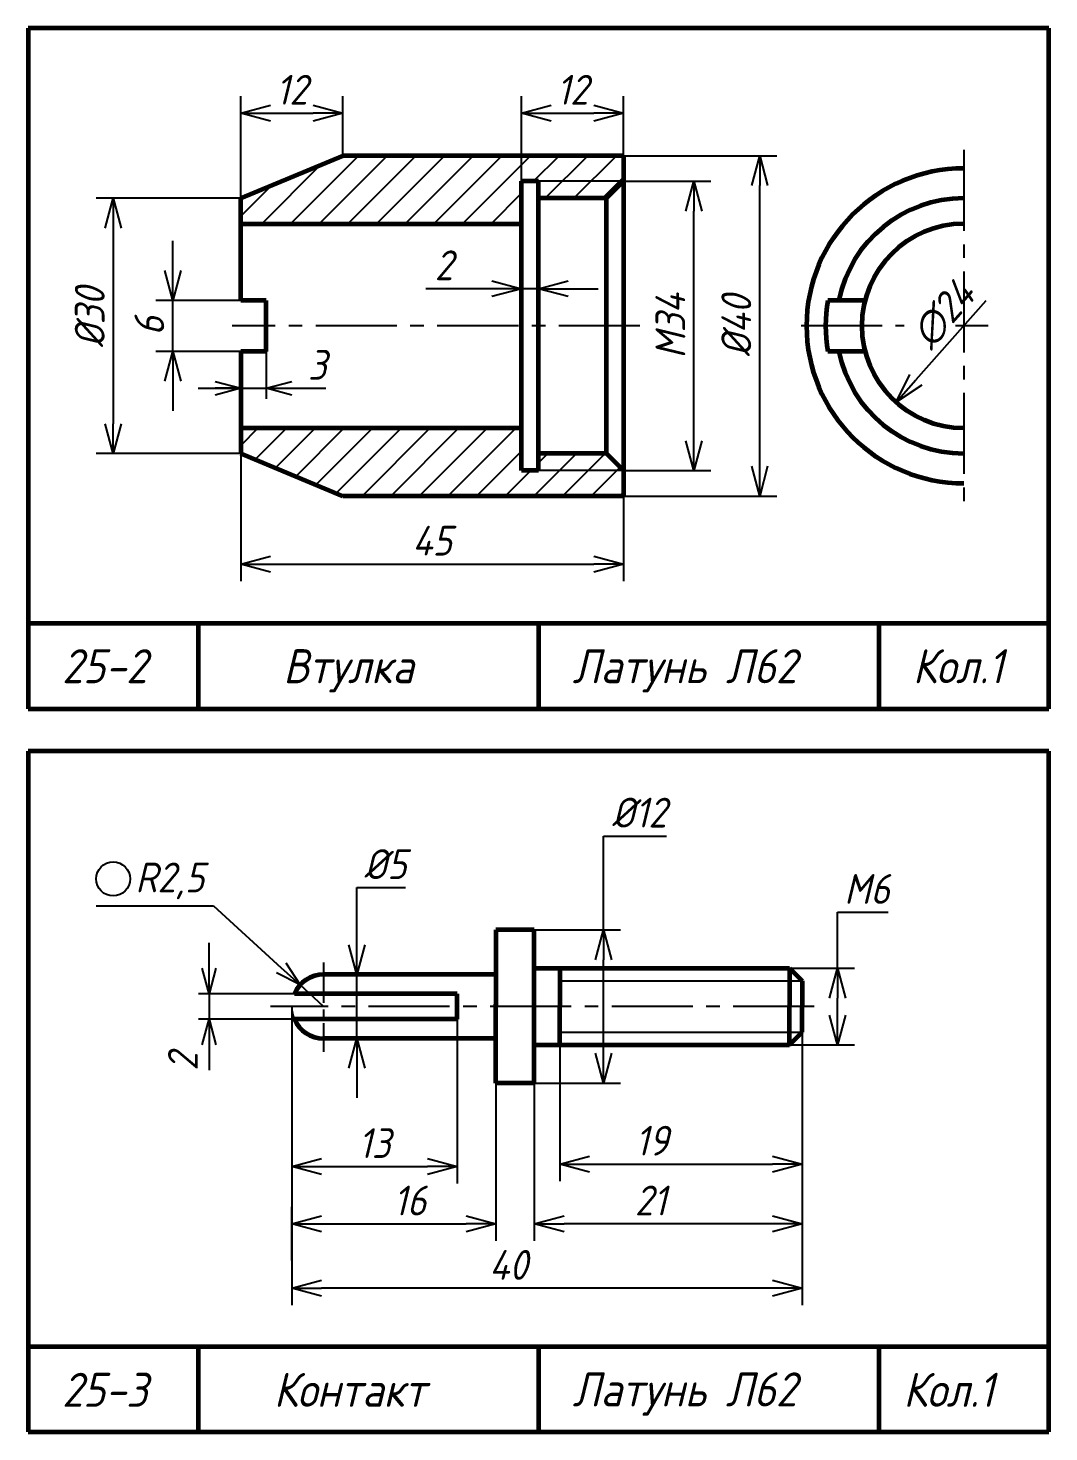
# Model space of a CAD drawing. Header units: millimetres. Extents: x -255 to 513, y 132 to 472.
# Drawn here: x 10 to 130, y 307 to 472 of the extents above; entities that cross this region are included whole.
import ezdxf

# ---------------------------------------------------------------- set-up
doc = ezdxf.new("R2010")
doc.units = ezdxf.units.MM
doc.header["$LTSCALE"] = 0.5
doc.linetypes.add('CENTER2', pattern=[28.575, 19.05, -3.175, 3.175, -3.175])
doc.linetypes.add('осевая2', pattern=[28.575, 19.05, -3.175, 3.175, -3.175])
doc.layers.get('Defpoints').update_dxf_attribs({"color": 5})
doc.styles.get("Standard").update_dxf_attribs({"font": 'isocpeui.ttf', "width": 0.9})
doc.dimstyles.new('Standart 1', dxfattribs={"dimtxt": 3.5, "dimasz": 3.5, "dimexe": 2, "dimexo": 0, "dimgap": 1, "dimtad": 1, "dimtoh": 1, "dimdec": 0, "dimtxsty": 'Standard', "dimblk": 'OPEN30', "dimcen": 2.5, "dimadec": 0, "dimazin": 0, "dimtfac": 1, "dimtdec": 0, "dimtmove": 0, "dimatfit": 3, "dimldrblk": 'DOTSMALL', "dimfxl": 0, "dimarcsym": 0})
pattern_1 = [(45, (11, -22), (-1.683798, 1.683798), [])]

# ---------------------------------------------------------------- blocks, each defined once
blk = doc.blocks.new('_Open30')
at = {"color": 0, "linetype": 'ByBlock', "lineweight": -2}
for p, q in [((-1, 0.268), (0, 0)), ((0, 0), (-1, -0.268)), ((0, 0), (-1, 0))]:
    blk.add_line(p, q, dxfattribs=at)
blk = doc.blocks.new('*D45')
at = {"color": 0, "linetype": 'Continuous', "lineweight": -2}
for p, q in [((35, 452), (35, 464)), ((47, 457), (47, 464)), ((38.5, 462), (43.5, 462))]:
    blk.add_line(p, q, dxfattribs=at)
at = {"layer": 'Defpoints', "color": 0, "linetype": 'Continuous'}
for p in [(47, 462), (47, 457), (35, 452)]:
    blk.add_point(p, dxfattribs=at)
at = {"color": 0, "linetype": 'Continuous', "lineweight": -2, "xscale": 3.5, "yscale": 3.5, "zscale": 3.5, "rotation": 180}
blk.add_blockref('_Open30', (35, 462), dxfattribs=at)
at = {"color": 0, "linetype": 'Continuous', "lineweight": -2, "xscale": 3.5, "yscale": 3.5, "zscale": 3.5}
blk.add_blockref('_Open30', (47, 462), dxfattribs=at)
at = {"color": 0, "linetype": 'Continuous', "lineweight": -3, "insert": (41, 464.75), "char_height": 3.5, "attachment_point": 5}
blk.add_mtext('12', dxfattribs=at)
blk = doc.blocks.new('_DotSmall')
at = {"color": 0, "linetype": 'ByBlock', "const_width": 0.5}
blk.add_lwpolyline([(-0.0625, 0, 1), (0.0625, 0, 1)], format="xyb", close=True, dxfattribs=at)
blk = doc.blocks.new('*D46')
at = {"color": 0, "linetype": 'Continuous', "lineweight": -2}
for p, q in [((35, 424.1), (35, 407)), ((80, 417), (80, 407)), ((38.5, 409), (76.5, 409))]:
    blk.add_line(p, q, dxfattribs=at)
at = {"layer": 'Defpoints', "color": 0, "linetype": 'Continuous'}
for p in [(35, 424.1), (80, 417), (80, 409)]:
    blk.add_point(p, dxfattribs=at)
at = {"color": 0, "linetype": 'Continuous', "lineweight": -2, "xscale": 3.5, "yscale": 3.5, "zscale": 3.5, "rotation": 180}
blk.add_blockref('_Open30', (35, 409), dxfattribs=at)
at = {"color": 0, "linetype": 'Continuous', "lineweight": -2, "xscale": 3.5, "yscale": 3.5, "zscale": 3.5}
blk.add_blockref('_Open30', (80, 409), dxfattribs=at)
at = {"color": 0, "linetype": 'Continuous', "lineweight": -3, "insert": (57.5, 411.75), "char_height": 3.5, "attachment_point": 5}
blk.add_mtext('45', dxfattribs=at)
blk = doc.blocks.new('*D47')
at = {"color": 0, "lineweight": -2}
for p, q in [((80, 457), (98, 457)), ((96, 420.5), (96, 453.5)), ((80, 417), (98, 417))]:
    blk.add_line(p, q, dxfattribs=at)
at = {"layer": 'Defpoints', "color": 0}
for p in [(80, 457), (96, 457), (80, 417)]:
    blk.add_point(p, dxfattribs=at)
at = {"color": 0, "lineweight": -2, "xscale": 3.5, "yscale": 3.5, "zscale": 3.5}
for p, rotation in [((96, 457), 90), ((96, 417), 270)]:
    blk.add_blockref('_Open30', p, dxfattribs=dict(at, rotation=rotation))
at = {"color": 0, "lineweight": -3, "insert": (93.25, 437), "char_height": 3.5, "attachment_point": 5, "rotation": 90}
blk.add_mtext('%%c40', dxfattribs=at)
blk = doc.blocks.new('*D48')
at = {"color": 0, "lineweight": -2}
for p, q in [((80, 454), (90.25, 454)), ((88.25, 423.5), (88.25, 450.5)), ((80, 420), (90.25, 420))]:
    blk.add_line(p, q, dxfattribs=at)
at = {"layer": 'Defpoints', "color": 0}
for p in [(80, 454), (88.25, 454), (80, 420)]:
    blk.add_point(p, dxfattribs=at)
at = {"color": 0, "lineweight": -2, "xscale": 3.5, "yscale": 3.5, "zscale": 3.5}
for p, rotation in [((88.25, 454), 90), ((88.25, 420), 270)]:
    blk.add_blockref('_Open30', p, dxfattribs=dict(at, rotation=rotation))
at = {"color": 0, "lineweight": -3, "insert": (85.5, 437), "char_height": 3.5, "attachment_point": 5, "rotation": 90}
blk.add_mtext('M34', dxfattribs=at)
blk = doc.blocks.new('*D49')
at = {"color": 0, "lineweight": -2}
for p, q in [((70, 441.37), (70, 443.37)), ((64.5, 441.37), (56.76, 441.37)), ((68, 442), (68, 439.37)), ((70, 441.37), (68, 441.37)), ((73.5, 441.37), (77, 441.37))]:
    blk.add_line(p, q, dxfattribs=at)
at = {"layer": 'Defpoints', "color": 0}
for p in [(68, 442), (70, 441.37), (70, 441.37)]:
    blk.add_point(p, dxfattribs=at)
at = {"color": 0, "lineweight": -2, "xscale": 3.5, "yscale": 3.5, "zscale": 3.5}
blk.add_blockref('_Open30', (68, 441.37), dxfattribs=at)
at = {"color": 0, "lineweight": -2, "xscale": 3.5, "yscale": 3.5, "zscale": 3.5, "rotation": 180}
blk.add_blockref('_Open30', (70, 441.37), dxfattribs=at)
at = {"color": 0, "lineweight": -3, "insert": (58.88, 444.12), "char_height": 3.5, "attachment_point": 5}
blk.add_mtext('2', dxfattribs=at)
blk = doc.blocks.new('*D50')
at = {"color": 0, "lineweight": -2}
for p, q in [((27, 443.5), (27, 447)), ((35, 440), (25, 440)), ((27, 434), (27, 440)), ((35, 434), (25, 434)), ((27, 430.5), (27, 427))]:
    blk.add_line(p, q, dxfattribs=at)
at = {"layer": 'Defpoints', "color": 0}
for p in [(27, 440), (35, 440), (35, 434)]:
    blk.add_point(p, dxfattribs=at)
at = {"color": 0, "lineweight": -2, "xscale": 3.5, "yscale": 3.5, "zscale": 3.5}
for p, rotation in [((27, 440), 270), ((27, 434), 90)]:
    blk.add_blockref('_Open30', p, dxfattribs=dict(at, rotation=rotation))
at = {"color": 0, "lineweight": -3, "insert": (24.25, 437), "char_height": 3.5, "attachment_point": 5, "rotation": 90}
blk.add_mtext('6', dxfattribs=at)
blk = doc.blocks.new('*D51')
at = {"color": 0, "lineweight": -2}
for p, q in [((68, 454), (68, 464)), ((80, 457), (80, 464)), ((71.5, 462), (76.5, 462))]:
    blk.add_line(p, q, dxfattribs=at)
at = {"layer": 'Defpoints', "color": 0}
for p in [(80, 462), (80, 457), (68, 454)]:
    blk.add_point(p, dxfattribs=at)
at = {"color": 0, "lineweight": -2, "xscale": 3.5, "yscale": 3.5, "zscale": 3.5, "rotation": 180}
blk.add_blockref('_Open30', (68, 462), dxfattribs=at)
at = {"color": 0, "lineweight": -2, "xscale": 3.5, "yscale": 3.5, "zscale": 3.5}
blk.add_blockref('_Open30', (80, 462), dxfattribs=at)
at = {"color": 0, "lineweight": -3, "insert": (74, 464.75), "char_height": 3.5, "attachment_point": 5}
blk.add_mtext('12', dxfattribs=at)
blk = doc.blocks.new('*D52')
at = {"color": 0, "lineweight": -2}
for p, q in [((35, 452), (18, 452)), ((20, 448.5), (20, 425.5)), ((35, 422), (18, 422))]:
    blk.add_line(p, q, dxfattribs=at)
at = {"layer": 'Defpoints', "color": 0}
for p in [(35, 452), (20, 422), (35, 422)]:
    blk.add_point(p, dxfattribs=at)
at = {"color": 0, "lineweight": -2, "xscale": 3.5, "yscale": 3.5, "zscale": 3.5}
for p, rotation in [((20, 452), 90), ((20, 422), 270)]:
    blk.add_blockref('_Open30', p, dxfattribs=dict(at, rotation=rotation))
at = {"color": 0, "lineweight": -3, "insert": (17.25, 438), "char_height": 3.5, "attachment_point": 5, "rotation": 90}
blk.add_mtext('%%c30', dxfattribs=at)
blk = doc.blocks.new('*D53')
at = {"color": 0, "lineweight": -2}
blk.add_line((122.6, 439.93), (114.35, 430.65), dxfattribs=at)
at = {"layer": 'Defpoints', "color": 0}
for p in [(127.97, 445.97), (112.03, 428.03)]:
    blk.add_point(p, dxfattribs=at)
at = {"color": 0, "lineweight": -2, "xscale": 3.5, "yscale": 3.5, "zscale": 3.5, "rotation": 228.3664606634301}
blk.add_blockref('_Open30', (112.03, 428.03), dxfattribs=at)
at = {"color": 0, "lineweight": -3, "insert": (117.59, 438.42), "char_height": 3.5, "attachment_point": 5, "rotation": 48.3665}
blk.add_mtext('∅24', dxfattribs=at)
blk = doc.blocks.new('*D61')
at = {"color": 0, "linetype": 'Continuous', "lineweight": -2}
for p, q in [((40.99, 357), (40.99, 321.88)), ((101, 354), (101, 321.88)), ((97.5, 323.88), (44.49, 323.88))]:
    blk.add_line(p, q, dxfattribs=at)
at = {"layer": 'Defpoints', "color": 0, "linetype": 'Continuous'}
for p in [(40.99, 357), (101, 354), (40.99, 323.88)]:
    blk.add_point(p, dxfattribs=at)
at = {"color": 0, "linetype": 'Continuous', "lineweight": -2, "xscale": 3.5, "yscale": 3.5, "zscale": 3.5, "rotation": 180}
blk.add_blockref('_Open30', (40.99, 323.88), dxfattribs=at)
at = {"color": 0, "linetype": 'Continuous', "lineweight": -2, "xscale": 3.5, "yscale": 3.5, "zscale": 3.5}
blk.add_blockref('_Open30', (101, 323.88), dxfattribs=at)
at = {"color": 0, "linetype": 'Continuous', "lineweight": -3, "insert": (66.47, 326.63), "char_height": 3.5, "attachment_point": 5}
blk.add_mtext('40', dxfattribs=at)
blk = doc.blocks.new('*D62')
at = {"color": 0, "linetype": 'Continuous', "lineweight": -2}
for p, q in [((69.5, 348), (69.5, 329.45)), ((101, 337.62), (101, 329.45)), ((97.5, 331.45), (73, 331.45))]:
    blk.add_line(p, q, dxfattribs=at)
at = {"layer": 'Defpoints', "color": 0, "linetype": 'Continuous'}
for p in [(69.5, 348), (101, 337.62), (69.5, 331.45)]:
    blk.add_point(p, dxfattribs=at)
at = {"color": 0, "linetype": 'Continuous', "lineweight": -2, "xscale": 3.5, "yscale": 3.5, "zscale": 3.5, "rotation": 180}
blk.add_blockref('_Open30', (69.5, 331.45), dxfattribs=at)
at = {"color": 0, "linetype": 'Continuous', "lineweight": -2, "xscale": 3.5, "yscale": 3.5, "zscale": 3.5}
blk.add_blockref('_Open30', (101, 331.45), dxfattribs=at)
at = {"color": 0, "linetype": 'Continuous', "lineweight": -3, "insert": (83.19, 334.2), "char_height": 3.5, "attachment_point": 5}
blk.add_mtext('21', dxfattribs=at)
blk = doc.blocks.new('*D63')
at = {"color": 0, "linetype": 'Continuous', "lineweight": -2}
for p, q in [((101, 354), (101, 336.48)), ((72.5, 352.5), (72.5, 336.48)), ((76, 338.48), (97.5, 338.48))]:
    blk.add_line(p, q, dxfattribs=at)
at = {"layer": 'Defpoints', "color": 0, "linetype": 'Continuous'}
for p in [(101, 354), (72.5, 352.5), (101, 338.48)]:
    blk.add_point(p, dxfattribs=at)
at = {"color": 0, "linetype": 'Continuous', "lineweight": -2, "xscale": 3.5, "yscale": 3.5, "zscale": 3.5, "rotation": 180}
blk.add_blockref('_Open30', (72.5, 338.48), dxfattribs=at)
at = {"color": 0, "linetype": 'Continuous', "lineweight": -2, "xscale": 3.5, "yscale": 3.5, "zscale": 3.5}
blk.add_blockref('_Open30', (101, 338.48), dxfattribs=at)
at = {"color": 0, "linetype": 'Continuous', "lineweight": -3, "insert": (83.33, 341.23), "char_height": 3.5, "attachment_point": 5}
blk.add_mtext('19', dxfattribs=at)
blk = doc.blocks.new('*D64')
at = {"color": 0, "linetype": 'Continuous', "lineweight": -2}
for p, q in [((48.63, 364.25), (48.63, 370.98)), ((48.63, 370.98), (54.37, 370.98)), ((58.9, 360.75), (46.63, 360.75)), ((48.63, 353.25), (48.63, 360.75)), ((58.9, 353.25), (46.63, 353.25)), ((48.63, 349.75), (48.63, 346.25))]:
    blk.add_line(p, q, dxfattribs=at)
at = {"layer": 'Defpoints', "color": 0, "linetype": 'Continuous'}
for p in [(48.63, 360.75), (58.9, 360.75), (58.9, 353.25)]:
    blk.add_point(p, dxfattribs=at)
at = {"color": 0, "linetype": 'Continuous', "lineweight": -2, "xscale": 3.5, "yscale": 3.5, "zscale": 3.5}
for p, rotation in [((48.63, 360.75), 270), ((48.63, 353.25), 90)]:
    blk.add_blockref('_Open30', p, dxfattribs=dict(at, rotation=rotation))
at = {"color": 0, "linetype": 'Continuous', "lineweight": -3, "insert": (52, 373.73), "char_height": 3.5, "attachment_point": 5}
blk.add_mtext('%%c5', dxfattribs=at)
blk = doc.blocks.new('*D65')
at = {"color": 0, "lineweight": -2}
for p, q in [((77.65, 366), (77.65, 377.04)), ((77.65, 377.04), (85.03, 377.04)), ((69.5, 366), (79.65, 366)), ((77.65, 351.5), (77.65, 362.5)), ((69.5, 348), (79.65, 348))]:
    blk.add_line(p, q, dxfattribs=at)
at = {"layer": 'Defpoints', "color": 0}
for p in [(69.5, 366), (77.65, 366), (69.5, 348)]:
    blk.add_point(p, dxfattribs=at)
at = {"color": 0, "lineweight": -2, "xscale": 3.5, "yscale": 3.5, "zscale": 3.5}
for p, rotation in [((77.65, 366), 90), ((77.65, 348), 270)]:
    blk.add_blockref('_Open30', p, dxfattribs=dict(at, rotation=rotation))
at = {"color": 0, "lineweight": -3, "insert": (81.84, 379.79), "char_height": 3.5, "attachment_point": 5}
blk.add_mtext('%%c12', dxfattribs=at)
blk = doc.blocks.new('*D66')
at = {"color": 0, "linetype": 'Continuous', "lineweight": -2}
for p, q in [((65, 348), (65, 329.45)), ((40.99, 327.14), (40.99, 333.45)), ((44.49, 331.45), (61.5, 331.45))]:
    blk.add_line(p, q, dxfattribs=at)
at = {"layer": 'Defpoints', "color": 0, "linetype": 'Continuous'}
for p in [(65, 348), (65, 331.45), (40.99, 327.14)]:
    blk.add_point(p, dxfattribs=at)
at = {"color": 0, "linetype": 'Continuous', "lineweight": -2, "xscale": 3.5, "yscale": 3.5, "zscale": 3.5, "rotation": 180}
blk.add_blockref('_Open30', (40.99, 331.45), dxfattribs=at)
at = {"color": 0, "linetype": 'Continuous', "lineweight": -2, "xscale": 3.5, "yscale": 3.5, "zscale": 3.5}
blk.add_blockref('_Open30', (65, 331.45), dxfattribs=at)
at = {"color": 0, "linetype": 'Continuous', "lineweight": -3, "insert": (54.88, 334.2), "char_height": 3.5, "attachment_point": 5}
blk.add_mtext('16', dxfattribs=at)
blk = doc.blocks.new('*D67')
at = {"color": 0, "lineweight": -2}
for p, q in [((40.99, 357), (40.99, 336.19)), ((60.44, 355.5), (60.44, 336.19)), ((44.49, 338.19), (56.94, 338.19))]:
    blk.add_line(p, q, dxfattribs=at)
at = {"layer": 'Defpoints', "color": 0}
for p in [(40.99, 357), (60.44, 355.5), (60.44, 338.19)]:
    blk.add_point(p, dxfattribs=at)
at = {"color": 0, "lineweight": -2, "xscale": 3.5, "yscale": 3.5, "zscale": 3.5, "rotation": 180}
blk.add_blockref('_Open30', (40.99, 338.19), dxfattribs=at)
at = {"color": 0, "lineweight": -2, "xscale": 3.5, "yscale": 3.5, "zscale": 3.5}
blk.add_blockref('_Open30', (60.44, 338.19), dxfattribs=at)
at = {"color": 0, "lineweight": -3, "insert": (50.72, 340.94), "char_height": 3.5, "attachment_point": 5}
blk.add_mtext('13', dxfattribs=at)
blk = doc.blocks.new('*D68')
at = {"color": 0, "linetype": 'Continuous', "lineweight": -2}
for p, q in [((105.13, 361.5), (105.13, 368.07)), ((105.13, 368.07), (111.12, 368.07)), ((99.5, 361.5), (107.13, 361.5)), ((105.13, 356), (105.13, 358)), ((99.5, 352.5), (107.13, 352.5))]:
    blk.add_line(p, q, dxfattribs=at)
at = {"layer": 'Defpoints', "color": 0, "linetype": 'Continuous'}
for p in [(99.5, 361.5), (105.13, 361.5), (99.5, 352.5)]:
    blk.add_point(p, dxfattribs=at)
at = {"color": 0, "linetype": 'Continuous', "lineweight": -2, "xscale": 3.5, "yscale": 3.5, "zscale": 3.5}
for p, rotation in [((105.13, 361.5), 90), ((105.13, 352.5), 270)]:
    blk.add_blockref('_Open30', p, dxfattribs=dict(at, rotation=rotation))
at = {"color": 0, "linetype": 'Continuous', "lineweight": -3, "insert": (108.62, 370.82), "char_height": 3.5, "attachment_point": 5}
blk.add_mtext('M6', dxfattribs=at)

msp = doc.modelspace()

# ---------------------------------------------------------------- hatches: boundary and pattern name
at = {"lineweight": -3}
h = msp.add_hatch(dxfattribs=at)
h.set_pattern_fill('ANSI31', color=256, scale=0.75, style=0)
h.set_pattern_definition(pattern_1)
h.paths.add_polyline_path([(68, 449), (68, 454), (70, 454), (80, 454), (80, 457), (47, 457), (35, 452), (35, 449)])
h.paths.add_polyline_path([(78, 452), (80, 454), (70, 454), (70, 452)], flags=17)
h = msp.add_hatch(dxfattribs=at)
h.set_pattern_fill('ANSI31', color=256, scale=0.75, style=0)
h.set_pattern_definition(pattern_1)
h.paths.add_polyline_path([(80, 417), (80, 420), (70, 420), (68, 420), (68, 425), (35, 425), (35, 422), (47, 417)])
h.paths.add_polyline_path([(80, 420), (78, 422), (70, 422), (70, 420)])

# ---------------------------------------------------------------- linework, layer by layer
at = {"color": 7, "lineweight": 60}
for p, q in [((130, 472), (10, 472)), ((10, 472), (10, 392)), ((130, 392), (130, 472)), ((108.38, 440), (104.03, 440)), ((108.38, 434), (104.03, 434)), ((130, 402), (10, 402)), ((30, 402), (30, 392)), ((70, 402), (70, 392)), ((110, 402), (110, 392)), ((10, 392), (130, 392)), ((130, 387), (10, 387)), ((10, 387), (10, 307)), ((130, 307), (130, 387)), ((130, 317), (10, 317)), ((30, 317), (30, 307)), ((70, 317), (70, 307)), ((110, 317), (110, 307)), ((10, 307), (130, 307))]:
    msp.add_line(p, q, dxfattribs=at)
at = {"color": 7, "linetype": 'осевая2', "lineweight": -3}
for p, q in [((120, 457.69), (120, 416.14)), ((81.92, 437), (34, 437)), ((100.86, 437.04), (113, 437.04)), ((102.42, 357), (38.51, 357))]:
    msp.add_line(p, q, dxfattribs=at)
at = {"color": 7, "linetype": 'Continuous', "lineweight": 60}
for p, q in [((47, 457), (35, 452)), ((80, 457), (47, 457)), ((80, 457), (80, 417)), ((70, 454), (68, 454)), ((70, 420), (70, 454)), ((80, 454), (78, 452)), ((35, 440), (35, 452)), ((78, 452), (70, 452)), ((78, 422), (78, 452)), ((35, 449), (68, 449)), ((38, 440), (35, 440)), ((38, 434), (38, 440)), ((35, 434), (35, 422)), ((38, 434), (35, 434)), ((35, 425), (68, 425)), ((47, 417), (35, 422)), ((78, 422), (70, 422)), ((80, 420), (78, 422)), ((70, 420), (68, 420)), ((80, 417), (47, 417)), ((65, 366), (65, 357)), ((69.5, 366), (65, 366)), ((69.5, 348), (69.5, 366)), ((69.5, 361.5), (99.5, 361.5)), ((72.5, 361.5), (72.5, 357)), ((99.5, 361.5), (99.5, 357)), ((99.5, 361.5), (101, 360)), ((65, 360.75), (44.74, 360.75)), ((101, 360), (101, 357)), ((60.44, 358.5), (41.3, 358.5)), ((65, 348), (65, 357.27)), ((72.5, 352.5), (72.5, 357)), ((99.5, 352.5), (99.5, 357)), ((101, 354), (101, 357)), ((60.44, 355.5), (41.3, 355.5)), ((65, 353.25), (44.74, 353.25)), ((99.5, 352.5), (101, 354)), ((69.5, 352.5), (99.5, 352.5)), ((69.5, 348), (65, 348))]:
    msp.add_line(p, q, dxfattribs=at)
at = {"color": 7, "linetype": 'Continuous', "lineweight": 60, "ltscale": 3}
msp.add_line((68, 420), (68, 454), dxfattribs=at)
at = {"color": 7, "linetype": 'Continuous', "lineweight": -3}
for p, q in [((80, 454), (70, 454)), ((38, 434), (38, 428.42)), ((30, 429.67), (45, 429.67)), ((80, 420), (70, 420)), ((18, 368.83), (31.78, 368.83)), ((31.78, 368.83), (39.76, 361.55)), ((31.27, 361.5), (31.27, 364.5)), ((72.5, 360), (101, 360)), ((41.3, 358.5), (30.02, 358.5)), ((31.27, 358.5), (31.27, 355.5)), ((44.74, 357), (41.97, 359.53)), ((41.3, 355.5), (30.02, 355.5)), ((72.5, 354), (101, 354)), ((31.27, 352.5), (31.27, 349.5))]:
    msp.add_line(p, q, dxfattribs=at)
at = {"color": 7, "linetype": 'CENTER2', "lineweight": -3, "ltscale": 0.5}
for p, q in [((119, 437.04), (122.84, 437.04)), ((44.74, 362.19), (44.74, 351.66))]:
    msp.add_line(p, q, dxfattribs=at)
at = {"color": 7, "lineweight": 60, "ltscale": 3}
msp.add_line((60.44, 355.5), (60.44, 358.5), dxfattribs=at)
at = {"color": 7, "lineweight": -3}
msp.add_circle((20, 372), 2, dxfattribs=at)
at = {"color": 7, "lineweight": 60}
for radius, start, end in [(18.5, 90, 270), (15, 90, 168.463), (12, 90, 270), (16.25, 169.3613, 190.6387), (15, 191.537, 270)]:
    msp.add_arc((120, 437), radius, start, end, dxfattribs=at)
at = {"color": 7, "linetype": 'Continuous', "lineweight": 60}
for start, end in [(90, 156.4218), (203.5782, 270)]:
    msp.add_arc((44.74, 357), 3.75, start, end, dxfattribs=at)
at = {"color": 7, "linetype": 'Continuous'}
msp.add_arc((44.74, 357), 3.75, 180, 203.5782, dxfattribs=at)

# ---------------------------------------------------------------- block references
at = {"color": 7, "linetype": 'Continuous', "lineweight": -3, "xscale": 3, "yscale": 3, "zscale": 3}
msp.add_blockref('_Open30', (35, 429.67), dxfattribs=at)
at = {"color": 7, "linetype": 'Continuous', "lineweight": -3, "yscale": 3, "zscale": 3}
for p, xscale, rotation in [((38, 429.67), 3, 180), ((31.27, 358.5), 3, 270), ((41.97, 359.53), 2.999999999999998, 317.6066190598809), ((31.27, 355.5), 3, 90)]:
    msp.add_blockref('_Open30', p, dxfattribs=dict(at, xscale=xscale, rotation=rotation))

# ---------------------------------------------------------------- texts
at = {"color": 7, "width": 0.9}
for s, p in [('25-2', (14, 395)), ('Втулка', (40, 395)), ('Латунь Л62', (74, 395)), ('Кол.1', (114, 395)), ('25-3', (14, 309.95)), ('Контакт', (38.89, 309.95)), ('Латунь Л62', (74, 310)), ('Кол.1', (112.89, 309.95))]:
    msp.add_text(s, height=4, dxfattribs=at).set_placement(p)
at = {"color": 7, "linetype": 'Continuous', "lineweight": -3, "char_height": 3.5, "attachment_point": 5}
for s, insert in [('\\A1;3', (44, 432.42)), ('R2,5', (26.67, 371.76))]:
    msp.add_mtext(s, dxfattribs=dict(at, insert=insert))
at = {"color": 7, "linetype": 'Continuous', "lineweight": -3, "insert": (28.2, 350.53), "char_height": 3.5, "attachment_point": 5, "rotation": 90}
msp.add_mtext('\\A1;2', dxfattribs=at)

# ---------------------------------------------------------------- dimensions: what is measured, and where the dimension line sits
at = {"color": 7, "linetype": 'Continuous', "lineweight": -3, "ltscale": 3}
for base, p1, p2, picture, middle in [((47, 462), (35, 452), (47, 457), '*D45', (41, 464.75)), ((80, 409), (35, 424.1), (80, 417), '*D46', (57.5, 411.75))]:
    dim = msp.add_linear_dim(base=base, p1=p1, p2=p2, angle=180, dimstyle='Standart 1', override={"dimtxsty": 'Standard'}, dxfattribs=at)
    dim.commit()
    dim.dimension.update_dxf_attribs({"geometry": picture, "text_midpoint": middle})
at = {"color": 7, "lineweight": -3}
for base, p1, p2, picture, middle in [((80, 462), (68, 454), (80, 457), '*D51', (74, 462)), ((70, 441.37), (68, 442), (70, 441.37), '*D49', (58.88, 441.37))]:
    dim = msp.add_linear_dim(base=base, p1=p1, p2=p2, dimstyle='Standart 1', override={"dimtxsty": 'Standard'}, dxfattribs=at)
    dim.commit()
    dim.dimension.update_dxf_attribs({"geometry": picture, "text_midpoint": middle, "dimtype": 160})
at = {"color": 7, "lineweight": -3, "ltscale": 3}
for base, p1, p2, text, picture, middle in [((96, 457), (80, 417), (80, 457), '%%c40', '*D47', (93.25, 437)), ((88.25, 454), (80, 420), (80, 454), 'M34', '*D48', (85.5, 437))]:
    dim = msp.add_linear_dim(base=base, p1=p1, p2=p2, angle=90, text=text, dimstyle='Standart 1', override={"dimtxsty": 'Standard'}, dxfattribs=at)
    dim.commit()
    dim.dimension.update_dxf_attribs({"geometry": picture, "text_midpoint": middle})
at = {"color": 7, "lineweight": -3}
dim = msp.add_linear_dim(base=(20, 422), p1=(35, 452), p2=(35, 422), angle=90, text='%%c30', dimstyle='Standart 1', override={"dimtxsty": 'Standard'}, dxfattribs=at)
dim.commit()
dim.dimension.update_dxf_attribs({"geometry": '*D52', "text_midpoint": (20, 438), "dimtype": 160})
dim = msp.add_linear_dim(base=(27, 440), p1=(35, 434), p2=(35, 440), angle=90, dimstyle='Standart 1', override={"dimtxsty": 'Standard'}, dxfattribs=at)
dim.commit()
dim.dimension.update_dxf_attribs({"geometry": '*D50', "text_midpoint": (27, 437), "dimtype": 160})
dim = msp.add_diameter_dim_2p(p1=(127.97, 445.97), p2=(112.03, 428.03), dimstyle='Standart 1', override={"dimtxsty": 'Standard'}, dxfattribs=at)
dim.commit()
dim.dimension.update_dxf_attribs({"geometry": '*D53', "text_midpoint": (119.64, 436.6), "dimtype": 163})
at = {"color": 7, "lineweight": -3, "ltscale": 3}
for base, p1, p2, angle, text, picture, middle in [((77.65, 366), (69.5, 348), (69.5, 366), 90, '%%c12', '*D65', (81.84, 377.04)), ((60.44, 338.19), (40.99, 357), (60.44, 355.5), 180, '13', '*D67', (50.72, 338.19))]:
    dim = msp.add_linear_dim(base=base, p1=p1, p2=p2, angle=angle, text=text, dimstyle='Standart 1', override={"dimtxsty": 'Standard'}, dxfattribs=at)
    dim.commit()
    dim.dimension.update_dxf_attribs({"geometry": picture, "text_midpoint": middle, "dimtype": 160})
at = {"color": 7, "linetype": 'Continuous', "lineweight": -3}
for base, p1, p2, text, picture, middle in [((48.63, 360.75), (58.9, 353.25), (58.9, 360.75), '%%c5', '*D64', (52, 370.98)), ((105.13, 361.5), (99.5, 352.5), (99.5, 361.5), 'M6', '*D68', (108.62, 368.07))]:
    dim = msp.add_linear_dim(base=base, p1=p1, p2=p2, angle=90, text=text, dimstyle='Standart 1', override={"dimtxsty": 'Standard'}, dxfattribs=at)
    dim.commit()
    dim.dimension.update_dxf_attribs({"geometry": picture, "text_midpoint": middle, "dimtype": 160})
for base, p1, p2, text, picture, middle in [((40.99, 323.88), (101, 354), (40.99, 357), '40', '*D61', (66.47, 323.88)), ((101, 338.48), (72.5, 352.5), (101, 354), '19', '*D63', (83.33, 338.48)), ((65, 331.45), (40.99, 327.14), (65, 348), '16', '*D66', (54.88, 331.45)), ((69.5, 331.45), (101, 337.62), (69.5, 348), '21', '*D62', (83.19, 331.45))]:
    dim = msp.add_linear_dim(base=base, p1=p1, p2=p2, text=text, dimstyle='Standart 1', override={"dimtxsty": 'Standard'}, dxfattribs=at)
    dim.commit()
    dim.dimension.update_dxf_attribs({"geometry": picture, "text_midpoint": middle, "dimtype": 160})

doc.saveas('drawing.dxf')
